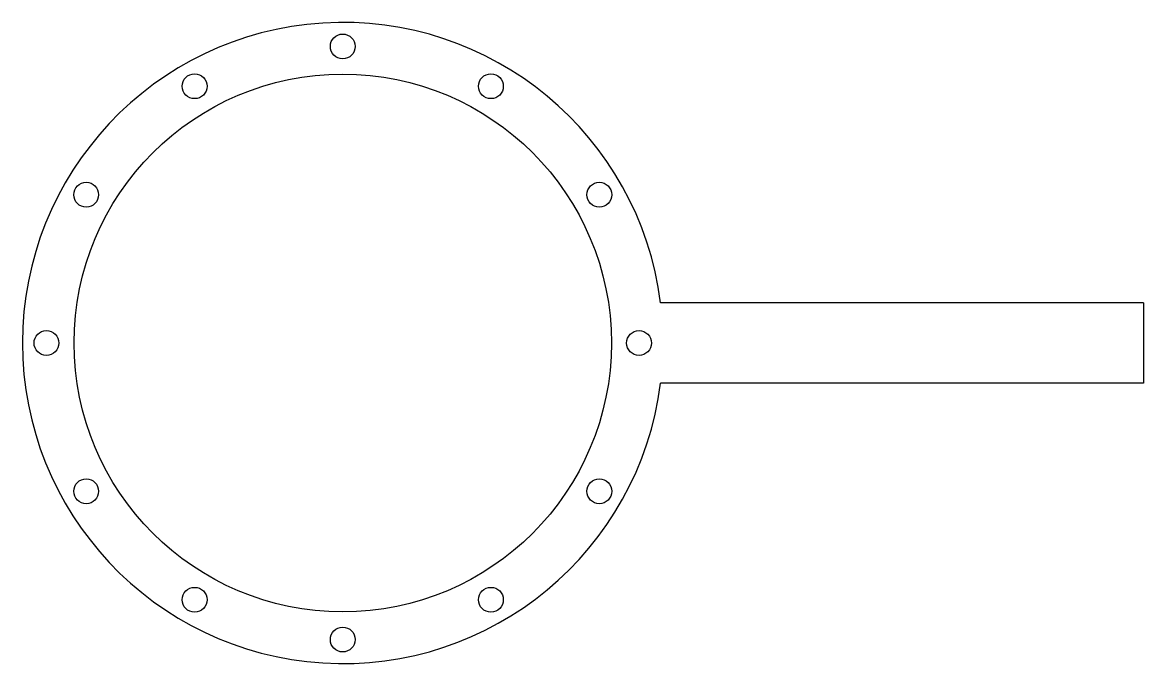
# Model space of a CAD drawing. Header units: millimetres. Extents: x -40 to 100, y -40 to 40.
import ezdxf

# ---------------------------------------------------------------- set-up
doc = ezdxf.new("R2010")
doc.units = ezdxf.units.MM

msp = doc.modelspace()

# ---------------------------------------------------------------- linework, layer by layer
at = {"color": 7, "linetype": 'Continuous', "lineweight": 25}
for p, q in [((100, 5), (39.69, 5)), ((100, 5), (100, -5)), ((100, -5), (39.69, -5))]:
    msp.add_line(p, q, dxfattribs=at)
for centre, radius in [((0, 37), 1.55), ((0, 0), 33.55), ((-18.5, 32.04), 1.55), ((18.5, 32.04), 1.55), ((-32.04, 18.5), 1.55), ((32.04, 18.5), 1.55), ((-37, 0), 1.55), ((37, 0), 1.55), ((-32.04, -18.5), 1.55), ((32.04, -18.5), 1.55), ((-18.5, -32.04), 1.55), ((18.5, -32.04), 1.55), ((0, -37), 1.55)]:
    msp.add_circle(centre, radius, dxfattribs=at)
msp.add_arc((0, 0), 40, 7.1808, 352.8192, dxfattribs=at)

doc.saveas('drawing.dxf')
